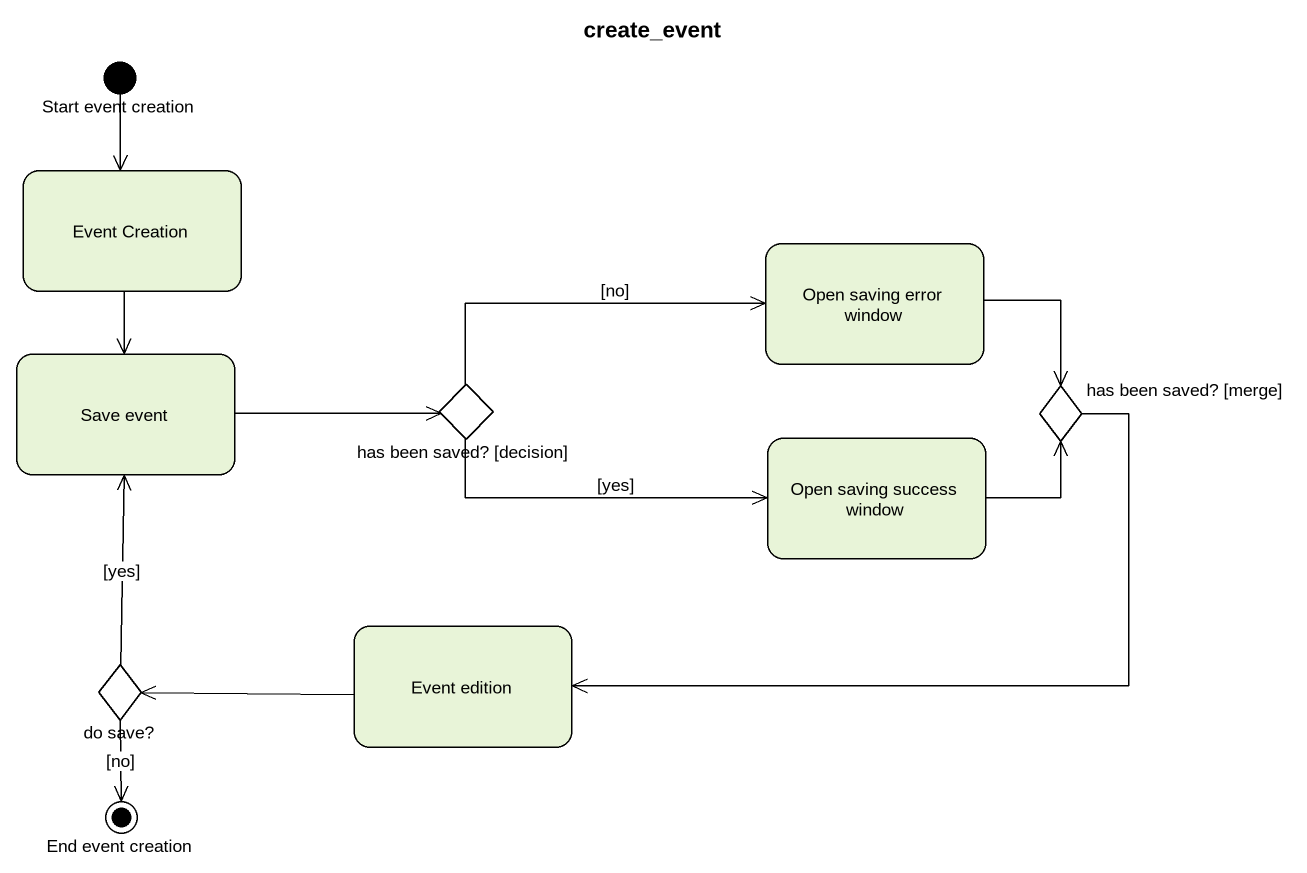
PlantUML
@startuml
title create_event
hide empty description
state "Start event creation" as Start_event_creation <<start>>
state "Event Creation" as Event_Creation
state "Open saving error window" as Open_saving_error_window
state "Save event" as Save_event
state "has been saved? [decision]" as has_been_saved_decision <<choice>>
state "has been saved? [merge]" as has_been_saved_merge <<choice>>
state "Open saving success window" as Open_saving_success_window
state "Event edition" as Event_edition
state "do save?" as do_save <<choice>>
state "End event creation" as End_event_creation <<end>>
Start_event_creation --> Event_Creation
Event_Creation --> Save_event
Open_saving_error_window -right-> has_been_saved_merge
Save_event -right-> has_been_saved_decision
has_been_saved_decision -right-> Open_saving_error_window : [no]
has_been_saved_decision -right-> Open_saving_success_window : [yes]
has_been_saved_merge -left-> Event_edition
Open_saving_success_window -right-> has_been_saved_merge
Event_edition -left-> do_save
do_save -up-> Save_event : [yes]
do_save --> End_event_creation : [no]
@enduml
